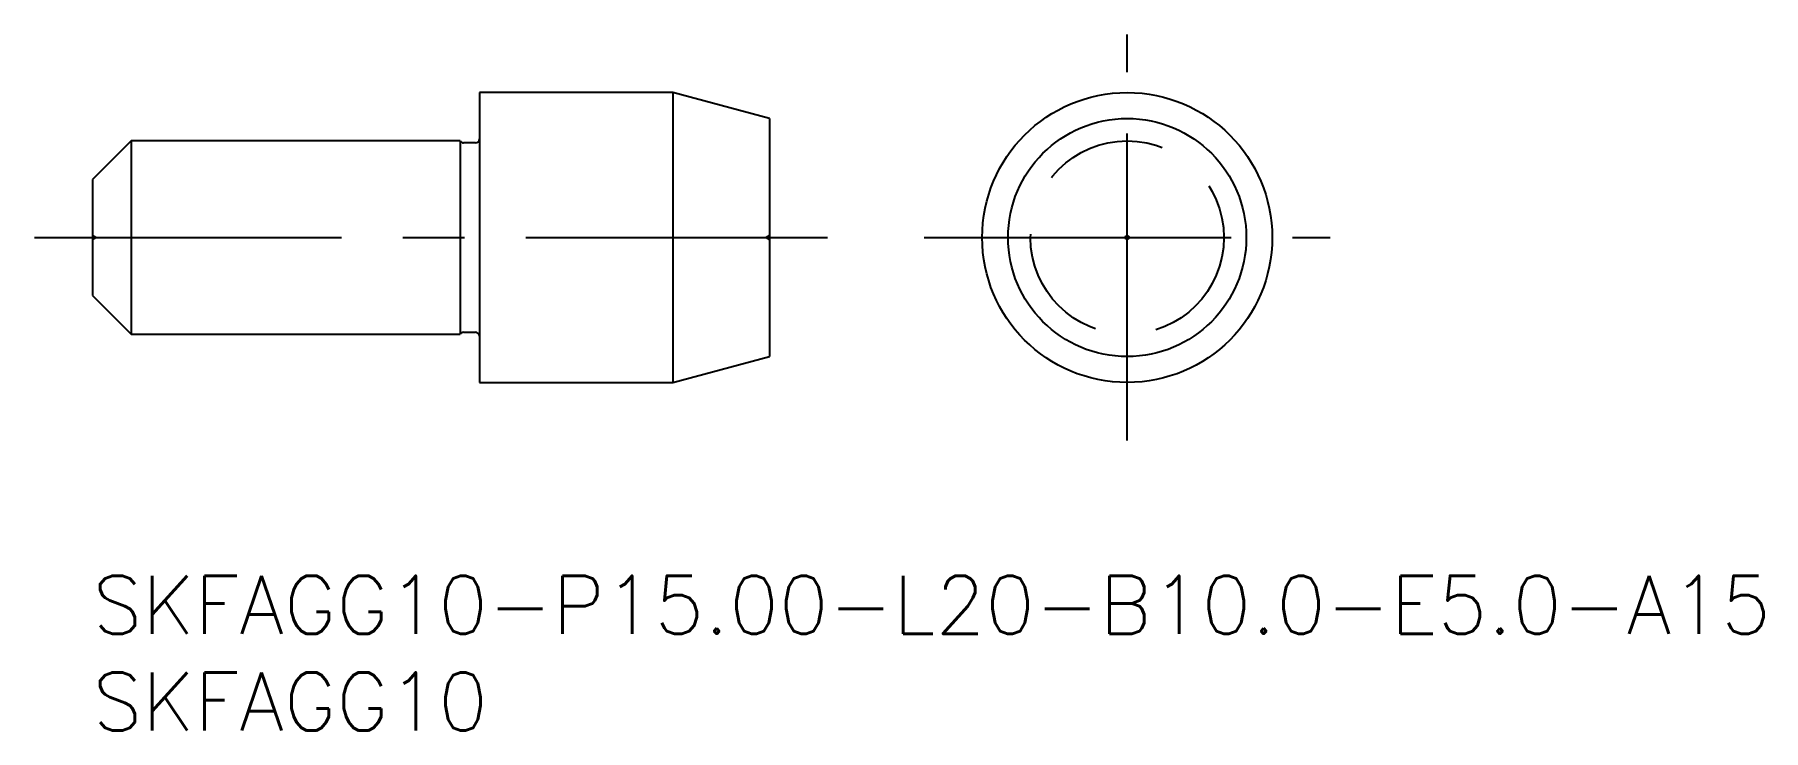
# Model space of a CAD drawing. Extents: x -3 to 86.4, y -8 to 28.
import ezdxf

# ---------------------------------------------------------------- set-up
doc = ezdxf.new("R2010")
doc.units = 0
doc.header["$LTSCALE"] = 0.5
doc.linetypes.add('CENTER', pattern=[50.8, 31.75, -6.35, 6.35, -6.35])
doc.linetypes.add('DASHED', pattern=[19.05, 12.7, -6.35])
for name, color, linetype in [('MSM_CENTER', 1, 'CENTER'), ('MSM_CONTINUOUS', 7, 'CONTINUOUS'), ('MSM_DASHED', 4, 'DASHED'), ('MSM_PART_NUMBER', 7, 'CONTINUOUS')]:
    doc.layers.add(name, color=color, linetype=linetype)
doc.styles.get("Standard").update_dxf_attribs({"font": 'txt.shx', "height": 1, "bigfont": 'bigfont.shx'})

# ---------------------------------------------------------------- blocks, each defined once
blk = doc.blocks.new('*U15')
at = {"layer": 'MSM_PART_NUMBER'}
blk.add_text('SKFAGG10-P15.00-L20-B10.0-E5.0-A15', height=3, dxfattribs=at).set_placement((0, -3))
blk = doc.blocks.new('*U16')
at = {"layer": 'MSM_PART_NUMBER'}
blk.add_text('SKFAGG10', height=3, dxfattribs=at).set_placement((0, -8))

msp = doc.modelspace()

# ---------------------------------------------------------------- linework, layer by layer
at = {"layer": 'MSM_CENTER'}
for p, q in [((53.5, 7), (53.5, 28)), ((-3, 17.5), (38, 17.5)), ((43, 17.5), (64, 17.5))]:
    msp.add_line(p, q, dxfattribs=at)
at = {"layer": 'MSM_CONTINUOUS'}
for p, q in [((30, 25), (20, 25)), ((20, 25), (20, 10)), ((35, 23.66), (30, 25)), ((30, 25), (30, 10)), ((35, 23.66), (35, 11.34)), ((2, 22.5), (0, 20.5)), ((19, 22.5), (2, 22.5)), ((2, 22.5), (2, 12.5)), ((19, 22.5), (19, 12.5)), ((19.8, 22.4), (19.173, 22.4)), ((0, 20.5), (0, 14.5)), ((0, 14.5), (2, 12.5)), ((19.173, 12.6), (19.8, 12.6)), ((2, 12.5), (19, 12.5)), ((30, 10), (35, 11.34)), ((20, 10), (30, 10))]:
    msp.add_line(p, q, dxfattribs=at)
for radius in [7.5, 6.16, 0.1]:
    msp.add_circle((53.5, 17.5), radius, dxfattribs=at)
for centre, start, end in [((19.173, 22.6), 210, 270), ((19.8, 22.6), 270, 0), ((19.173, 12.4), 90, 150), ((19.8, 12.4), 0, 90)]:
    msp.add_arc(centre, 0.2, start, end, dxfattribs=at)
at = {"layer": 'MSM_DASHED'}
for p, q in [((0.173, 17.5), (0, 17.6)), ((0, 17.4), (0.173, 17.5)), ((35, 17.6), (34.827, 17.5)), ((34.827, 17.5), (35, 17.4))]:
    msp.add_line(p, q, dxfattribs=at)
msp.add_circle((53.5, 17.5), 5, dxfattribs=at)

# ---------------------------------------------------------------- block references
at = {"layer": 'MSM_CONTINUOUS'}
for name in ['*U15', '*U16']:
    msp.add_blockref(name, (0, 0), dxfattribs=at)

doc.saveas('drawing.dxf')
